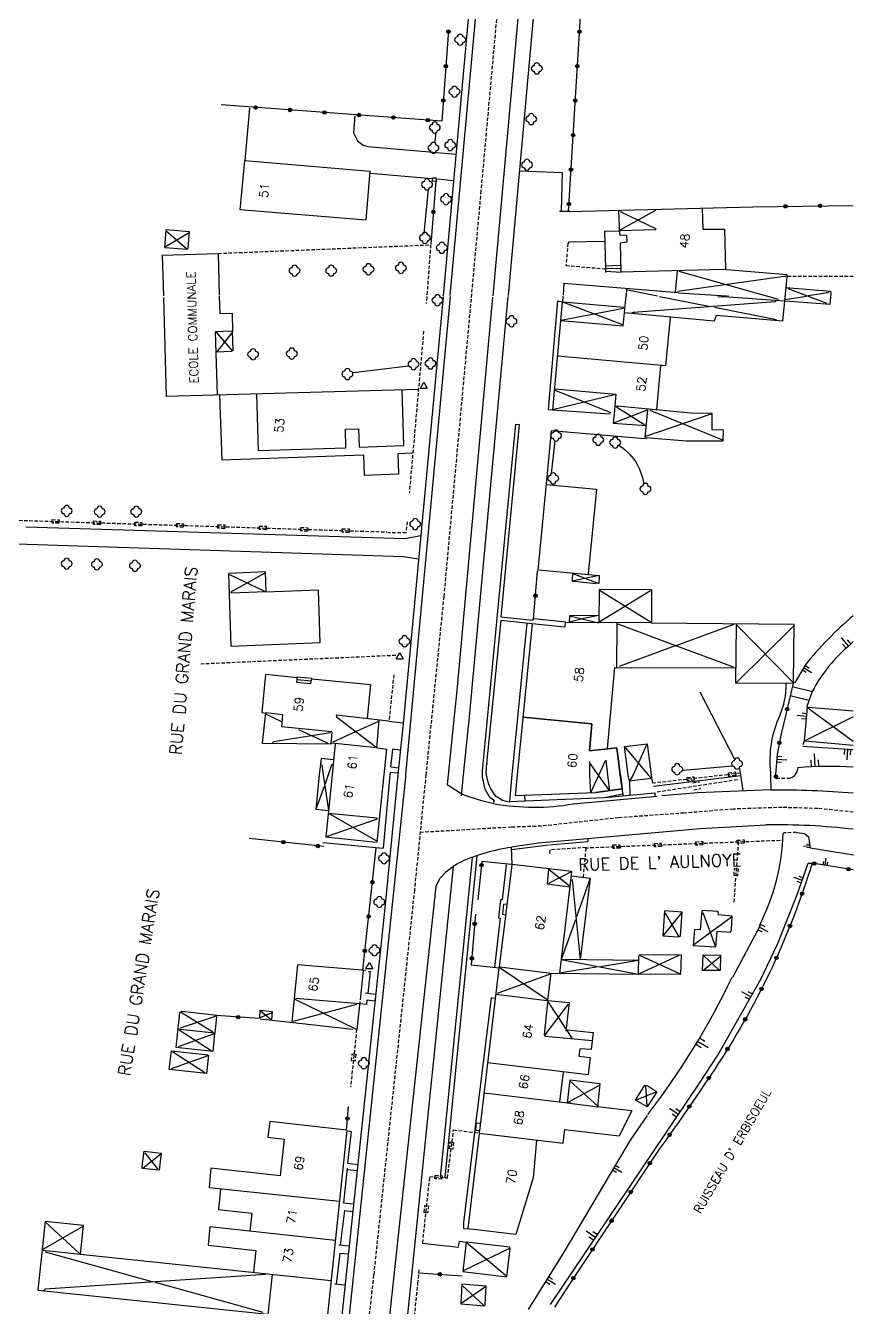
# Model space of a CAD drawing. Header units: millimetres. Extents: x 115017 to 116000, y 128154 to 129000.
# Drawn here: x 115880.2 to 116000, y 128672.9 to 128858.5 of the extents above; entities that cross this region are included whole.
import ezdxf
from ezdxf.enums import TextEntityAlignment as Align

# ---------------------------------------------------------------- set-up
doc = ezdxf.new("R2010")
doc.units = ezdxf.units.MM
doc.linetypes.add('DASHED', pattern=[0.75, 0.5, -0.25])
for name, color, linetype in [('W0001', 6, 'DASHED'), ('W0008', 7, 'CONTINUOUS'), ('W0100', 7, 'CONTINUOUS'), ('W0112', 1, 'DASHED'), ('W0211', 2, 'CONTINUOUS'), ('W0220', 5, 'DASHED'), ('W0300', 7, 'CONTINUOUS'), ('W0310', 3, 'CONTINUOUS'), ('W0322', 7, 'CONTINUOUS'), ('W0471', 7, 'CONTINUOUS'), ('W0984', 7, 'CONTINUOUS'), ('W0989', 7, 'CONTINUOUS'), ('W0991', 7, 'CONTINUOUS')]:
    doc.layers.add(name, color=color, linetype=linetype)
doc.styles.get("Standard").update_dxf_attribs({"font": 'romans.shx', "width": 0.85})

msp = doc.modelspace()

# ---------------------------------------------------------------- linework, layer by layer
at = {"layer": 'W0001'}
for points in [[(115961.2, 129000), (115957.55, 128959.91), (115951.59, 128895.23), (115946.11, 128834.57), (115940.73, 128775.83), (115938.14, 128750)], [(115938.14, 128750), (115936.48, 128733.28), (115930.58, 128677.53), (115924.97, 128626.89)], [(116000, 128744.6), (115994.87, 128745.11), (115989.7, 128745.26), (115982.64, 128745.03), (115975.51, 128744.45), (115966.04, 128743.77), (115954.83, 128742.55), (115950.53, 128742.41), (115937.31, 128741.64)]]:
    msp.add_lwpolyline(points, dxfattribs=at)
at = {"layer": 'W0008'}
for points in [[(115949.72, 128919.94), (115940.62, 128819.37)], [(115950.83, 128919.93), (115941.62, 128819.4)], [(115956.9, 128920.09), (115947.84, 128819.34)], [(115959.14, 128920.13), (115959.14, 128920.13), (115950.06, 128819.39)], [(115940.62, 128819.19), (115934.94, 128758.41), (115934.1, 128750)], [(115941.66, 128819.27), (115935.19, 128750)], [(115947.78, 128819.15), (115942.62, 128762.22), (115941.35, 128750)], [(115950.01, 128819.25), (115944.42, 128758.38), (115943.53, 128750)], [(115934.1, 128750), (115932.21, 128730.73), (115925.78, 128669.86)], [(115935.19, 128750), (115935.18, 128749.65), (115926.84, 128669.86)], [(115941.35, 128750), (115941.24, 128748.6), (115943.5, 128747.14), (115945.99, 128746.31), (115947.97, 128745.85)], [(115943.53, 128750), (115943.23, 128746.95)], [(115971.27, 128747.35), (115964, 128746.68)], [(115971.3, 128747.36), (115971.3, 128746.86)], [(115988.07, 128747.81), (115977.49, 128747.39), (115972.25, 128746.94)], [(115971.62, 128746.86), (115959.46, 128745.73)], [(115950.51, 128739.55), (115954.44, 128740.14), (115977.84, 128742.23), (115987.4, 128742.74)], [(115955.87, 128739.78), (115950.51, 128739.12)], [(115961.56, 128740.74), (115961.56, 128740.29), (115956.03, 128739.78)], [(115942.74, 128737.1), (115942.11, 128736.71), (115935.29, 128669.89)], [(115942.06, 128736.67), (115941.02, 128735.9)], [(115940.1, 128734.93), (115939.56, 128733.83)], [(115941.02, 128735.9), (115940.1, 128734.93)], [(115939.56, 128733.83), (115932.69, 128669.85)]]:
    msp.add_lwpolyline(points, dxfattribs=at)
for centre, radius, start, end in [((115989.49, 128628.29), 119.49, 84.9532, 90.6817), ((115953.82, 128778.63), 33.33, 259.8137, 279.7928), ((115988.99, 128649.66), 93.09, 83.2103, 91.0006), ((115954.47, 128711.98), 27.78, 98.1807, 115.036)]:
    msp.add_arc(centre, radius, start, end, dxfattribs=at)
at = {"layer": 'W0100'}
for points in [[(115930.04, 128837.39), (115929.47, 128830.32), (115911.25, 128831.79), (115911.92, 128838.97), (115930.06, 128837.4)], [(115985.46, 128832.18), (115958.92, 128831.53)], [(115966.04, 128831.66), (115966.17, 128828.19), (115967.16, 128828.13), (115967.23, 128827.11), (115966.27, 128826.96), (115966.34, 128822.85), (115981.12, 128823.2), (115990.36, 128822.42), (115990.41, 128822.04)], [(115971.37, 128831.69), (115966.19, 128828.88)], [(115966.25, 128831.57), (115971.49, 128829.07)], [(115978.12, 128831.98), (115978.21, 128829), (115981.37, 128829.03), (115981.51, 128823.21)], [(115900.5, 128828.8), (115903.52, 128826.17)], [(115971.43, 128828.93), (115966.19, 128828.77)], [(115903.87, 128828.49), (115900.44, 128826.45)], [(115900.2, 128819.37), (115900.04, 128825.22), (115908.08, 128825.5), (115908.22, 128819.44)], [(115966.32, 128823.33), (115964.06, 128823.26)], [(115966.29, 128823.75), (115964.1, 128823.64)], [(115964.13, 128823.25), (115964.13, 128822.74)], [(115964.16, 128822.95), (115966.41, 128822.79)], [(115990.36, 128822.07), (115989.75, 128815.68), (115980.14, 128816.52), (115979.88, 128815.71), (115966.86, 128816.88)], [(115974.5, 128822.99), (115974.22, 128819.88)], [(115990.35, 128822.22), (115974.54, 128820)], [(115974.76, 128822.92), (115989.11, 128818.89)], [(115958.08, 128821.13), (115958.13, 128821.18), (115974.67, 128819.82)], [(115967.19, 128820.36), (115967.15, 128819.31)], [(115967.37, 128820.21), (115971.68, 128819.34)], [(115974.64, 128819.79), (115981.65, 128819.36)], [(115990.26, 128820.56), (115996.72, 128820.02), (115996.75, 128819.71), (115996.62, 128818.08), (115990.16, 128818.59)], [(115990.51, 128820.42), (115996.16, 128818.27)], [(115996.44, 128820), (115996.3, 128819.81), (115993.46, 128819.36)], [(115937.01, 128805.8), (115900.6, 128804.76), (115900.21, 128819.1)], [(115908.23, 128819.32), (115908.3, 128816.79), (115910.09, 128816.84), (115910.14, 128814.19)], [(115957.86, 128818.45), (115956.47, 128802.83)], [(115957.65, 128815.79), (115966.68, 128815.03), (115967.11, 128819.37)], [(115957.9, 128818.48), (115966.6, 128815.2)], [(115957.97, 128818.48), (115966.79, 128817.72)], [(115988.85, 128818.63), (115988.71, 128818.49), (115968.21, 128816.95)], [(115971.97, 128819.27), (115979.11, 128817.86)], [(115979.91, 128817.69), (115988.89, 128815.93)], [(115980.42, 128819.26), (115982, 128819.19)], [(115981.78, 128819.34), (115981.94, 128819.34)], [(115981.97, 128819.22), (115990.07, 128818.61)], [(115993.21, 128819.26), (115990.13, 128818.77)], [(115973.48, 128816.23), (115972.81, 128809.24), (115957.17, 128810.64)], [(115966.76, 128817.54), (115957.65, 128815.79)], [(115968.25, 128817), (115967.97, 128816.85)], [(115968.25, 128816.96), (115968.3, 128816.74)], [(115910.06, 128814.23), (115907.65, 128814.15), (115907.91, 128804.99)], [(115907.77, 128814.1), (115910.1, 128811.37)], [(115910.08, 128814.01), (115907.86, 128811.21)], [(115910.12, 128814.23), (115910.2, 128811.37)], [(115910.12, 128811.28), (115907.83, 128811.18)], [(115972.1, 128809.28), (115971.51, 128802.89)], [(115913.62, 128805.12), (115913.87, 128796.96), (115926.55, 128797.34), (115926.5, 128800.04), (115928.38, 128800.08), (115928.48, 128797.45), (115934.94, 128797.66), (115934.72, 128805.72)], [(115965.64, 128805.05), (115956.47, 128802.86), (115956.47, 128802.86)], [(115956.79, 128805.87), (115965.63, 128805.12), (115965.41, 128802.21)], [(115956.79, 128805.69), (115964.89, 128802.45)], [(115956.48, 128802.83), (115964.83, 128802.29)], [(115970.16, 128802.81), (115965.4, 128800.96)], [(115965.52, 128803.4), (115965.87, 128803.4)], [(115965.75, 128803.3), (115969.84, 128800.65)], [(115965.84, 128803.42), (115976.48, 128802.42), (115979.52, 128802.35), (115979.55, 128799.98), (115981.18, 128799.96), (115981.13, 128798.32)], [(115970.23, 128802.86), (115969.85, 128798.83)], [(115970.57, 128802.8), (115981.08, 128798.51)], [(115965.38, 128802.27), (115965.23, 128800.9), (115970.04, 128800.56)], [(115979.4, 128802.2), (115969.94, 128798.97)], [(115969.97, 128798.82), (115975.81, 128798.37), (115981.05, 128798.38)], [(115955.61, 128792.64), (115954.35, 128779.62)], [(115955.59, 128792.02), (115962.84, 128791.35), (115961.65, 128779.08)], [(115915.02, 128776.51), (115914.91, 128779.37), (115909.56, 128779.15), (115909.9, 128768.64), (115922.85, 128769.17), (115922.61, 128776.72), (115914.97, 128776.45)], [(115909.71, 128779.02), (115914.79, 128776.58)], [(115914.82, 128779.19), (115909.83, 128776.39)], [(115954.44, 128779.68), (115961.71, 128778.99)], [(115959.38, 128779.21), (115959.32, 128778.03)], [(115963.24, 128778.84), (115959.32, 128778.03)], [(115959.39, 128779.14), (115963.18, 128777.68)], [(115961.68, 128779.02), (115963.24, 128778.84)], [(115963.24, 128778.67), (115963.18, 128777.68)], [(115963.24, 128778.84), (115963.24, 128778.67)], [(115970.64, 128776.79), (115963.21, 128776.85), (115963.17, 128772.02), (115958.27, 128772.07)], [(115959.32, 128778.03), (115959.65, 128778.02)], [(115959.65, 128778.02), (115962.67, 128777.72)], [(115963.14, 128777.71), (115962.6, 128777.74)], [(115970.79, 128776.88), (115970.79, 128771.98), (115962.87, 128772.04)], [(115914.98, 128776.48), (115909.96, 128776.3)], [(115970.67, 128776.65), (115963.24, 128772.1)], [(115963.27, 128776.72), (115970.73, 128772.09)], [(115963.14, 128773.04), (115958.93, 128773.02)], [(115963.14, 128773.04), (115960.98, 128772.64)], [(115958.3, 128772.03), (115958.26, 128771.37), (115953.52, 128771.84), (115951.35, 128750)], [(115958.93, 128773.02), (115958.93, 128772.92), (115958.9, 128772.1)], [(115960.98, 128772.64), (115958.9, 128772.1)], [(115958.93, 128773.02), (115963.17, 128772.02)], [(115965.8, 128771.97), (115965.74, 128765.56)], [(115965.91, 128771.87), (115974.26, 128768.72)], [(115970.73, 128771.98), (115991.46, 128771.82)], [(115982.73, 128771.74), (115974.19, 128768.64)], [(115982.36, 128771.87), (115982.53, 128771.65)], [(115983.03, 128771.72), (115982.96, 128763.31), (115991.34, 128763.24), (115991.43, 128771.84)], [(115983.06, 128771.78), (115991.28, 128763.34)], [(115991.37, 128771.54), (115983.08, 128763.36)], [(115974.22, 128768.66), (115966.13, 128765.68)], [(115974.41, 128768.66), (115982.61, 128765.61)], [(115914.95, 128764.54), (115914.38, 128759.01), (115914.99, 128758.93)], [(115914.98, 128764.56), (115919.49, 128764.08)], [(115919.46, 128763.81), (115919.4, 128763.43), (115921.51, 128763.22), (115921.62, 128763.87)], [(115919.46, 128764.16), (115921.68, 128763.97)], [(115919.46, 128764.06), (115919.46, 128763.78)], [(115919.49, 128763.8), (115921.58, 128763.6)], [(115921.64, 128763.89), (115930.13, 128763.06), (115929.65, 128758.16)], [(115964.45, 128753.81), (115965.5, 128765.53), (115982.99, 128765.46)], [(115994.07, 128762.06), (115993.28, 128759.89)], [(115924.52, 128756.2), (115917.28, 128756.95), (115917.44, 128758.66), (115914.93, 128758.96), (115914.44, 128754.59), (115924.47, 128754.49)], [(115914.95, 128758.8), (115917.36, 128757.64)], [(115932.8, 128757.78), (115925.17, 128758.62)], [(115925.17, 128758.62), (115925.19, 128758.38)], [(115925.2, 128758.39), (115930.89, 128754.03)], [(115966.28, 128750), (115965.8, 128753.9), (115961.8, 128753.46), (115962.15, 128757.35), (115952.18, 128758.35)], [(115952.22, 128758.35), (115962.15, 128757.35), (115961.8, 128753.46), (115965.8, 128753.9), (115966.28, 128750)], [(116000, 128758.39), (115992.87, 128754.87)], [(115993.35, 128759.75), (115992.91, 128754.89)], [(115993.28, 128759.89), (115993.62, 128759.57)], [(115993.53, 128759.78), (116000, 128759.26)], [(115993.62, 128759.57), (116000, 128754.88)], [(115919.71, 128756.56), (115923.93, 128754.59)], [(115931.35, 128757.87), (115930.98, 128753.92), (115924.53, 128754.58)], [(115931.3, 128757.7), (115928.03, 128756.24)], [(115924.34, 128756.05), (115916.1, 128754.79), (115915.96, 128754.61)], [(115924.52, 128756.16), (115924.37, 128754.57)], [(115924.41, 128754.6), (115924.6, 128754.6)], [(115927.96, 128756.23), (115924.66, 128754.74)], [(116000, 128754.26), (115993.02, 128754.85)], [(115925.03, 128754.48), (115924.57, 128750)], [(115930.91, 128753.95), (115932.44, 128753.71), (115932.05, 128750)], [(115967.42, 128750), (115966.89, 128754.09), (115970.18, 128754.48), (115970.73, 128750)], [(115966.99, 128753.94), (115970.29, 128750)], [(115970.06, 128754.35), (115968.13, 128750)], [(115924.73, 128752.15), (115922.97, 128752.34), (115922.72, 128750)], [(115923.07, 128751.46), (115923.26, 128750)], [(115924.54, 128751.52), (115924, 128750)], [(115961.8, 128751.9), (115961.83, 128750)], [(115961.92, 128751.59), (115963.04, 128750)], [(115964.08, 128752), (115963.18, 128750)], [(115964.19, 128752.13), (115964.44, 128750)], [(115922.72, 128750), (115922.22, 128745.04), (115924.06, 128744.84)], [(115923.26, 128750), (115924.05, 128744.84)], [(115924, 128750), (115923.56, 128748.7)], [(115924.57, 128750), (115923.65, 128741), (115930.95, 128740.26)], [(115932.05, 128750), (115931.05, 128740.25)], [(115951.35, 128750), (115951.08, 128746.98), (115962.74, 128747.43), (115966.57, 128747.96), (115966.28, 128750)], [(115961.83, 128750), (115961.98, 128747.4)], [(115963.18, 128750), (115961.98, 128747.4)], [(115966.32, 128750), (115966.57, 128747.95), (115962.74, 128747.43)], [(115963.04, 128750), (115964.67, 128747.71)], [(115964.44, 128750), (115964.67, 128748.03)], [(115967.6, 128749.09), (115967.42, 128750)], [(115968.13, 128750), (115967.6, 128749.09)], [(115970.76, 128749.47), (115967.6, 128749.09)], [(115970.29, 128750), (115970.86, 128749.39), (115970.95, 128748.79)], [(115970.73, 128750), (115970.82, 128749.55)], [(115923.43, 128748.28), (115922.22, 128745.04)], [(115964.67, 128748.03), (115964.67, 128747.71)], [(115931.1, 128743.72), (115930.97, 128743.54), (115923.85, 128741.08)], [(115924.06, 128744.46), (115930.98, 128740.41)], [(115924.06, 128744.46), (115931.11, 128743.76)], [(115950.59, 128736.96), (115948.77, 128722.18), (115949.08, 128721.87)], [(115950.63, 128737.06), (115959.21, 128736.02)], [(115955.89, 128736.32), (115955.7, 128734.18), (115958.99, 128733.79)], [(115959.26, 128735.99), (115955.87, 128734.24)], [(115955.97, 128736.3), (115958.92, 128733.93)], [(115959.23, 128735.93), (115958.99, 128733.84)], [(115959.17, 128735.38), (115961.91, 128735.04)], [(115959.31, 128734.85), (115960.47, 128723.23)], [(115961.91, 128735.04), (115959.94, 128729.43)], [(115961.91, 128735.04), (115960.47, 128723.25)], [(115958.99, 128733.84), (115957.48, 128721.27)], [(115949.84, 128731.2), (115949.36, 128731.28), (115949.21, 128729.81), (115949.68, 128729.73)], [(115959.79, 128728.98), (115957.72, 128723.27)], [(115975.13, 128730), (115972.54, 128726.76)], [(115972.77, 128729.97), (115974.74, 128726.54)], [(115982.38, 128729.4), (115976.92, 128725.36)], [(115978.23, 128730.03), (115980.02, 128725.23)], [(115957.72, 128723.27), (115968.91, 128721.12)], [(115968.92, 128723.1), (115957.72, 128723.27)], [(115968.92, 128723.1), (115963.43, 128722.2)], [(115974.76, 128723.81), (115968.91, 128721.12)], [(115969.18, 128723.84), (115974.83, 128721.2)], [(115978.35, 128723.8), (115980.57, 128721.69)], [(115980.76, 128723.67), (115978.42, 128721.73)], [(115929.43, 128721.64), (115919.56, 128722.48), (115918.75, 128714.18)], [(115929.06, 128721.65), (115928.61, 128717.42)], [(115948.71, 128722.06), (115945.88, 128698.44)], [(115956.13, 128721.13), (115948.47, 128718.31)], [(115948.86, 128722.17), (115956.22, 128721.29), (115955.76, 128717.33)], [(115949.05, 128721.93), (115955.68, 128717.47)], [(115956.16, 128721.27), (115968.91, 128721.12)], [(115962.83, 128722.12), (115958.59, 128721.47), (115957.48, 128721.27)], [(115919.17, 128717.51), (115928.15, 128713.1), (115928.15, 128713.1)], [(115919.3, 128717.64), (115928.47, 128716.86)], [(115948.32, 128718.21), (115955.65, 128717.33)], [(115907.57, 128712.59), (115907.33, 128709.94), (115901.99, 128710.51), (115902.52, 128715.55), (115902.81, 128715.74), (115907.87, 128715.2)], [(115902.72, 128715.64), (115907.33, 128712.79)], [(115914.1, 128714.76), (115914.17, 128715.93), (115915.88, 128715.73), (115915.78, 128714.53)], [(115915.84, 128715.54), (115914.12, 128714.78)], [(115914.22, 128715.81), (115915.71, 128714.61)], [(115928.09, 128716.74), (115918.95, 128714.27)], [(115928.58, 128717.14), (115928.17, 128713.07)], [(115955.75, 128717.01), (115955.24, 128712.35), (115955.39, 128712.14), (115962.22, 128711.5)], [(115958.73, 128716.79), (115955.34, 128712.34)], [(115955.78, 128717.3), (115955.78, 128716.98)], [(115955.81, 128717.33), (115958.88, 128717.02), (115958.4, 128712.89)], [(115955.85, 128717.07), (115958.37, 128713.23)], [(115907.8, 128715.03), (115902.6, 128713.3)], [(115907.84, 128715.01), (115907.58, 128712.6)], [(115914.15, 128714.67), (115927.58, 128713.18)], [(115907.49, 128712.47), (115902.28, 128710.59)], [(115902.31, 128713.17), (115902.6, 128713.17)], [(115902.44, 128713.08), (115907.07, 128710.08)], [(115902.63, 128713.16), (115907.55, 128712.65)], [(115958.6, 128713.08), (115962.35, 128712.68), (115962.06, 128710.23), (115960.42, 128710.33), (115960.28, 128709.25), (115961.91, 128709.06), (115961.62, 128706.55), (115947.05, 128708.26)], [(115958.47, 128713.07), (115959.3, 128711.77)], [(115906.68, 128709.39), (115906.41, 128706.74), (115900.98, 128707.3), (115901.3, 128710.04), (115906.64, 128709.45)], [(115906.56, 128709.28), (115901.26, 128707.4)], [(115901.45, 128709.91), (115906.15, 128706.88)], [(115957.99, 128706.95), (115957.48, 128702.63)], [(115963.33, 128705.06), (115958.67, 128702.55)], [(115959.02, 128705.63), (115963.05, 128702.03)], [(115969.92, 128704.95), (115970.1, 128702.03)], [(115946.57, 128703.96), (115958.63, 128702.47)], [(115958.91, 128702.66), (115958.97, 128702.44)], [(115971.4, 128704.01), (115968.6, 128702.89)], [(115963, 128701.94), (115967.94, 128701.36), (115966.14, 128697.64)], [(115926.63, 128698.55), (115915.54, 128699.79), (115915.28, 128697.5), (115917.62, 128697.22), (115917.07, 128691.92), (115907.03, 128693.01), (115906.77, 128690.24), (115925.62, 128688.26)], [(115945.35, 128699.04), (115945.3, 128698.56)], [(115945.42, 128699.59), (115945.35, 128699.04)], [(115945.42, 128699.59), (115946.01, 128699.54)], [(115926.69, 128698.5), (115923.7, 128669.94)], [(115945.83, 128698.06), (115944.19, 128684.28)], [(115954.17, 128697.07), (115953.68, 128691.62), (115951.14, 128683.43), (115944.19, 128684.24)], [(115945.3, 128698.56), (115945.87, 128698.47)], [(115945.87, 128698.47), (115945.83, 128698.06)], [(115945.84, 128698.08), (115958, 128696.65), (115958.26, 128698.62), (115966.13, 128697.7)], [(115897.45, 128695.26), (115899.41, 128692.79)], [(115899.77, 128695.06), (115897.23, 128693.02)], [(115908.4, 128690.02), (115908.13, 128687.06), (115912.95, 128686.51), (115912.68, 128683.89)], [(115882.72, 128681.13), (115888.13, 128680.57), (115888.57, 128684.71), (115883.05, 128685.31), (115881.99, 128675.38), (115915.27, 128671.9), (115914.91, 128669.89)], [(115888.47, 128684.59), (115882.69, 128681.24)], [(115883.07, 128685.21), (115888.02, 128680.66)], [(115925.01, 128682.53), (115906.88, 128684.51), (115906.61, 128681.89), (115913.51, 128681.1), (115913.18, 128677.96)], [(115937.62, 128682.15), (115942.88, 128681.59)], [(115942.88, 128681.59), (115943, 128682.45)], [(115943, 128682.45), (115943.96, 128682.33)], [(115943.96, 128682.33), (115949.86, 128677.37)], [(115883.04, 128680.91), (115898.5, 128676.6)], [(115888.12, 128680.58), (115924.41, 128676.78)], [(115950.32, 128681.45), (115943.55, 128678.15)], [(115914.99, 128677.61), (115883.03, 128675.51), (115882.83, 128675.31)], [(115915.9, 128677.64), (115915.27, 128671.86)], [(115898.98, 128676.5), (115914.53, 128672.16)], [(115946.79, 128675.83), (115943.24, 128673.44)], [(115943.36, 128676.1), (115946.51, 128673.15)]]:
    msp.add_lwpolyline(points, dxfattribs=at)
for points in [[(115903.73, 128826.31), (115903.93, 128828.63), (115900.49, 128828.92), (115900.3, 128826.36), (115903.63, 128826.1), (115903.73, 128826.31)], [(115974.7, 128726.52), (115974.99, 128726.61), (115975.24, 128730.1), (115972.67, 128730.27), (115972.43, 128726.69), (115974.7, 128726.52)], [(115980.13, 128725.06), (115980.3, 128727.34), (115982.22, 128727.2), (115982.36, 128727.56), (115982.47, 128729.54), (115980.5, 128729.71), (115980.46, 128730.19), (115978.09, 128730.35), (115977.86, 128727.54), (115977.01, 128727.59), (115976.81, 128725.27), (115980.13, 128725.06)], [(115968.91, 128721.12), (115968.98, 128723.79), (115969.14, 128723.99), (115975.09, 128723.93), (115975.01, 128721.05), (115968.91, 128721.12)], [(115978.27, 128723.91), (115980.8, 128723.88), (115980.72, 128721.64), (115978.2, 128721.65), (115978.27, 128723.91)], [(115963.04, 128701.93), (115963.39, 128705.22), (115958.98, 128705.75), (115958.57, 128702.48), (115963.04, 128701.93)], [(115969.84, 128705.04), (115970.26, 128704.94), (115971.57, 128704.08), (115970.17, 128701.9), (115968.48, 128702.89), (115969.84, 128705.04)], [(115897.1, 128693.33), (115897.35, 128695.51), (115899.81, 128695.2), (115899.55, 128692.74), (115897.1, 128692.99), (115897.1, 128693.33)], [(115950.36, 128681.39), (115950.31, 128681.59), (115943.97, 128682.33), (115943.47, 128678.05), (115949.88, 128677.28), (115950.36, 128681.39)], [(115946.72, 128673.34), (115946.88, 128675.93), (115943.36, 128676.21), (115943.19, 128673.37), (115946.66, 128673.11), (115946.72, 128673.34)]]:
    msp.add_lwpolyline(points, close=True, dxfattribs=at)
at = {"layer": 'W0112'}
for p, q in [((115939.11, 128835.95), (115939.13, 128836.45)), ((115939.13, 128836.45), (115939.63, 128836.43)), ((115939.63, 128836.43), (115939.61, 128835.93)), ((115939.61, 128835.93), (115939.11, 128835.95)), ((115884.04, 128786.45), (115884.05, 128786.95)), ((115885.04, 128786.42), (115884.04, 128786.45)), ((115884.05, 128786.95), (115885.05, 128786.92)), ((115885.05, 128786.92), (115885.04, 128786.42)), ((115890.03, 128786.26), (115890.05, 128786.76)), ((115891.03, 128786.23), (115890.03, 128786.26)), ((115890.05, 128786.76), (115891.05, 128786.73)), ((115891.05, 128786.73), (115891.03, 128786.23)), ((115896.03, 128786.07), (115896.05, 128786.57)), ((115897.03, 128786.04), (115896.03, 128786.07)), ((115896.05, 128786.57), (115897.05, 128786.54)), ((115897.05, 128786.54), (115897.03, 128786.04)), ((115902.03, 128785.89), (115902.04, 128786.39)), ((115902.04, 128786.39), (115903.04, 128786.35)), ((115903.04, 128786.35), (115903.03, 128785.86)), ((115908.03, 128785.7), (115908.04, 128786.2)), ((115908.04, 128786.2), (115909.04, 128786.17)), ((115909.04, 128786.17), (115909.03, 128785.67)), ((115903.03, 128785.86), (115902.03, 128785.89)), ((115909.03, 128785.67), (115908.03, 128785.7)), ((115914.02, 128785.51), (115914.04, 128786.01)), ((115915.02, 128785.48), (115914.02, 128785.51)), ((115914.04, 128786.01), (115915.04, 128785.98)), ((115915.04, 128785.98), (115915.02, 128785.48)), ((115920.02, 128785.31), (115920.04, 128785.81)), ((115921.02, 128785.28), (115920.02, 128785.31)), ((115920.04, 128785.81), (115921.04, 128785.78)), ((115921.04, 128785.78), (115921.02, 128785.28)), ((115926.02, 128785.12), (115926.03, 128785.62)), ((115927.02, 128785.09), (115926.02, 128785.12)), ((115926.03, 128785.62), (115927.03, 128785.59)), ((115927.03, 128785.59), (115927.02, 128785.09)), ((115975.94, 128749.6), (115976.93, 128749.71)), ((115975.99, 128749.1), (115975.94, 128749.6)), ((115976.99, 128749.21), (115975.99, 128749.1)), ((115976.93, 128749.71), (115976.99, 128749.21)), ((115981.92, 128750.26), (115982.91, 128750.4)), ((115981.99, 128749.77), (115981.92, 128750.26)), ((115982.98, 128749.9), (115981.99, 128749.77)), ((115982.91, 128750.4), (115982.98, 128749.9)), ((115965.22, 128739.83), (115966.22, 128739.87)), ((115965.24, 128739.33), (115965.22, 128739.83)), ((115966.22, 128739.87), (115966.24, 128739.37)), ((115971.21, 128740.06), (115972.21, 128740.1)), ((115971.23, 128739.56), (115971.21, 128740.06)), ((115972.21, 128740.1), (115972.23, 128739.6)), ((115977.21, 128740.3), (115978.21, 128740.34)), ((115977.23, 128739.8), (115977.21, 128740.3)), ((115978.23, 128739.84), (115977.23, 128739.8)), ((115978.21, 128740.34), (115978.23, 128739.84)), ((115983.2, 128740.53), (115984.2, 128740.57)), ((115983.22, 128740.03), (115983.2, 128740.53)), ((115984.22, 128740.07), (115983.22, 128740.03)), ((115984.2, 128740.57), (115984.22, 128740.07)), ((115966.24, 128739.37), (115965.24, 128739.33)), ((115972.23, 128739.6), (115971.23, 128739.56)), ((115982.75, 128735.42), (115982.82, 128736.42)), ((115982.82, 128736.42), (115983.32, 128736.38)), ((115983.32, 128736.38), (115983.25, 128735.38)), ((115983.25, 128735.38), (115982.75, 128735.42)), ((115927.39, 128708.58), (115927.49, 128709.57)), ((115927.89, 128708.53), (115927.39, 128708.58)), ((115927.49, 128709.57), (115927.99, 128709.52)), ((115927.99, 128709.52), (115927.89, 128708.53)), ((115941.55, 128695.82), (115941.67, 128696.82)), ((115942.04, 128695.76), (115941.55, 128695.82)), ((115941.67, 128696.82), (115942.16, 128696.76)), ((115942.16, 128696.76), (115942.04, 128695.76)), ((115939.46, 128691.5), (115939.49, 128692)), ((115940.46, 128691.44), (115939.46, 128691.5)), ((115939.49, 128692), (115940.49, 128691.94)), ((115940.49, 128691.94), (115940.46, 128691.44)), ((115937.9, 128686.63), (115938.01, 128687.62)), ((115938.4, 128686.58), (115937.9, 128686.63)), ((115938.01, 128687.62), (115938.51, 128687.57)), ((115938.51, 128687.57), (115938.4, 128686.58))]:
    msp.add_line(p, q, dxfattribs=at)
for points in [[(115958.85, 128827.14), (115958.7, 128826.95), (115958.41, 128823.76), (115964.1, 128823.26)], [(115908.08, 128825.5), (115938.83, 128826.74), (115938.27, 128819.13), (115938.19, 128818.23)], [(116000, 128822.15), (115990, 128822.17)], [(115937.81, 128814.23), (115935.74, 128790.8)], [(115835.01, 128788.24), (115913.66, 128785.77), (115932.52, 128785.16)], [(115935.43, 128786.64), (115935.26, 128785.01), (115932.69, 128785.04)], [(115933.77, 128767.27), (115905.36, 128766.02)], [(115933.5, 128764.48), (115932.8, 128757.78)], [(115981.84, 128750), (115970.95, 128748.78)], [(115983.63, 128750.24), (115981.84, 128750)], [(115988.86, 128749.5), (115990.82, 128749.52)], [(115991.78, 128741.66), (115989.88, 128741.57)], [(115961.18, 128739.42), (115989.71, 128740.53)], [(115983.37, 128740.28), (115982.68, 128731.29)], [(115961.32, 128739.47), (115956.08, 128739.11), (115956.04, 128738.6)], [(115961.28, 128739.36), (115960.92, 128735.2)], [(115928.12, 128713.12), (115927.24, 128704.77)], [(115937.68, 128682.22), (115938.71, 128691.8), (115941.28, 128691.63), (115942.14, 128698.56), (115945.82, 128698.14)], [(115934.16, 128649.19), (115936.99, 128676.32), (115937.16, 128678.29)]]:
    msp.add_lwpolyline(points, dxfattribs=at)
at = {"layer": 'W0211'}
for p, q in [((115998.25, 128769.85), (115999.31, 128768.62)), ((115999.14, 128769.54), (115999.66, 128768.92)), ((115998.43, 128768.93), (115998.95, 128768.32)), ((115993.61, 128765.44), (115993.04, 128765.79)), ((115993.2, 128764.79), (115992.63, 128765.14)), ((115993.97, 128764.76), (115992.84, 128765.47)), ((115991.88, 128758.62), (115993.24, 128758.5)), ((115992.59, 128758.95), (115993.27, 128758.89)), ((115992.52, 128758.17), (115993.2, 128758.1)), ((115989.68, 128752.6), (115988.95, 128752.65)), ((115994.35, 128753.05), (115994.42, 128751.19)), ((115998.73, 128752.93), (115998.79, 128753.7)), ((115999.11, 128752.14), (115999.23, 128753.66)), ((115999.61, 128752.87), (115999.67, 128753.63)), ((115989.62, 128751.76), (115988.89, 128751.81)), ((115990.38, 128752.13), (115988.92, 128752.23)), ((115993.85, 128752.1), (115993.89, 128751.17)), ((115994.92, 128752.14), (115994.96, 128751.21)), ((115992.82, 128739.64), (115993.69, 128739.77)), ((115993.22, 128739.96), (115993.65, 128740.02)), ((115993.29, 128739.45), (115993.73, 128739.52)), ((115996.04, 128737.9), (115995.88, 128736.9)), ((115995.67, 128737.45), (115995.59, 128736.95)), ((115996.25, 128737.35), (115996.17, 128736.85)), ((115991.34, 128735.17), (115992.61, 128734.73)), ((115991.85, 128734.58), (115992.49, 128734.36)), ((115992.1, 128735.31), (115992.74, 128735.09)), ((115986.84, 128727.21), (115986.19, 128727.56)), ((115987.69, 128727.24), (115986.39, 128727.93)), ((115987.24, 128727.96), (115986.59, 128728.31)), ((115983.84, 128718.62), (115985.18, 128717.86)), ((115984.29, 128717.85), (115984.96, 128717.48)), ((115984.73, 128718.63), (115985.4, 128718.25)), ((115978.51, 128711.36), (115977.73, 128711.83)), ((115977.97, 128710.46), (115977.19, 128710.93)), ((115979.02, 128710.44), (115977.46, 128711.38)), ((115973.4, 128701.71), (115974.73, 128700.82)), ((115973.81, 128700.89), (115974.47, 128700.44)), ((115974.32, 128701.65), (115974.98, 128701.2)), ((115966.13, 128693.07), (115965.56, 128693.4)), ((115965.74, 128692.41), (115965.17, 128692.74)), ((115966.51, 128692.4), (115965.36, 128693.07)), ((115961.33, 128683.95), (115962.74, 128683)), ((115961.76, 128683.07), (115962.46, 128682.6)), ((115962.31, 128683.88), (115963.01, 128683.41)), ((115956.06, 128676.2), (115955.46, 128676.58)), ((115956.88, 128676.17), (115955.67, 128676.93)), ((115956.49, 128676.9), (115955.89, 128677.27))]:
    msp.add_line(p, q, dxfattribs=at)
for points in [[(116000, 128769.32), (115999.59, 128768.86)], [(115993.01, 128765.75), (115991.47, 128763.27)], [(115992.87, 128754.87), (115992.69, 128754.32)], [(115992.7, 128754.16), (116000, 128753.65)], [(115991.97, 128751.02), (115991.83, 128750.43), (115991.56, 128750)], [(115991.77, 128741.66), (115992.92, 128741.5), (115993.5, 128741.03), (115993.75, 128739.42), (116000.01, 128738.42)], [(115956.19, 128673.27), (115977.76, 128705.33), (115980.38, 128709.39), (115986.61, 128720.38), (115989.01, 128725.49), (115991.85, 128732.51), (115993.47, 128737.21), (115994.06, 128737.2), (115994.06, 128737.2)], [(115986.51, 128728.16), (115982.5, 128720.63)], [(115970.18, 128700.67), (115967.73, 128697.07), (115958.12, 128680.85), (115952.94, 128672.54)]]:
    msp.add_lwpolyline(points, dxfattribs=at)
msp.add_lwpolyline([(115990.82, 128749.52, 0.202333), (115991.58, 128750, -2.773423)], format="xyb", dxfattribs=at)
for centre, radius, start, end in [((116034.99, 128732), 53.93, 130.4555, 141.1796), ((116013.88, 128751.57), 22.43, 129.5923, 152.1025), ((115996.33, 128701.97), 49.25, 85.7286, 95.1174), ((115957.9, 128742.65), 31.98, 333.1004, 357.9759), ((115880.17, 128769.62), 113.39, 322.6252, 334.4265)]:
    msp.add_arc(centre, radius, start, end, dxfattribs=at)
at = {"layer": 'W0220'}
for p, q in [((115976.78, 128748.83), (115977.76, 128748.98)), ((115976.93, 128747.84), (115977.92, 128748))]:
    msp.add_line(p, q, dxfattribs=at)
msp.add_lwpolyline([(115971.62, 128747.53), (115983.38, 128749.34)], dxfattribs=at)
at = {"layer": 'W0300'}
for centre, start, end in [((115942.7, 128856.45), 90, 270), ((115943.1, 128856.85), 0, 180), ((115943.5, 128856.45), 270, 90), ((115943.1, 128856.05), 180, 0), ((115954.2, 128852.68), 0, 180), ((115953.8, 128852.28), 90, 270), ((115954.2, 128851.88), 180, 0), ((115954.6, 128852.28), 270, 90), ((115941.88, 128848.92), 90, 270), ((115942.28, 128849.32), 0, 180), ((115942.68, 128848.92), 270, 90), ((115942.28, 128848.52), 180, 0), ((115953.39, 128845.35), 0, 180), ((115939.03, 128843.73), 90, 270), ((115939.43, 128844.13), 0, 180), ((115939.83, 128843.73), 270, 90), ((115952.99, 128844.95), 90, 270), ((115953.39, 128844.55), 180, 0), ((115953.79, 128844.95), 270, 90), ((115939.43, 128843.33), 180, 0), ((115941.67, 128841.58), 0, 180), ((115938.83, 128840.78), 90, 270), ((115939.23, 128841.18), 0, 180), ((115939.23, 128840.38), 180, 0), ((115939.63, 128840.78), 270, 90), ((115941.27, 128841.18), 90, 270), ((115941.67, 128840.78), 180, 0), ((115942.07, 128841.18), 270, 90), ((115952.38, 128838.33), 90, 270), ((115952.78, 128838.73), 0, 180), ((115953.18, 128838.33), 270, 90), ((115938.31, 128835.88), 0, 180), ((115952.78, 128837.93), 180, 0), ((115937.91, 128835.48), 90, 270), ((115938.31, 128835.08), 180, 0), ((115938.71, 128835.48), 270, 90), ((115940.66, 128833.35), 90, 270), ((115941.06, 128833.75), 0, 180), ((115941.06, 128832.95), 180, 0), ((115941.46, 128833.35), 270, 90), ((115937.6, 128827.75), 90, 270), ((115938, 128828.15), 0, 180), ((115938, 128827.35), 180, 0), ((115938.4, 128827.75), 270, 90), ((115940.45, 128826.72), 0, 180), ((115940.05, 128826.32), 90, 270), ((115940.45, 128825.92), 180, 0), ((115940.85, 128826.32), 270, 90), ((115918.74, 128823), 90, 270), ((115919.14, 128823.4), 0, 180), ((115919.54, 128823), 270, 90), ((115924.04, 128823), 90, 270), ((115924.44, 128823.4), 0, 180), ((115924.84, 128823), 270, 90), ((115929.44, 128823.2), 90, 270), ((115929.84, 128823.6), 0, 180), ((115930.24, 128823.2), 270, 90), ((115934.13, 128823.4), 90, 270), ((115934.53, 128823.8), 0, 180), ((115934.93, 128823.4), 270, 90), ((115919.14, 128822.6), 180, 0), ((115924.44, 128822.6), 180, 0), ((115929.84, 128822.8), 180, 0), ((115934.53, 128823), 180, 0), ((115939.82, 128819.12), 0, 180), ((115939.42, 128818.72), 90, 270), ((115939.82, 128818.32), 180, 0), ((115940.22, 128818.72), 270, 90), ((115950.12, 128815.67), 90, 270), ((115950.52, 128816.07), 0, 180), ((115950.92, 128815.67), 270, 90), ((115950.52, 128815.27), 180, 0), ((115912.73, 128810.88), 90, 270), ((115913.13, 128811.28), 0, 180), ((115913.13, 128810.48), 180, 0), ((115913.53, 128810.88), 270, 90), ((115918.33, 128810.99), 90, 270), ((115918.73, 128811.39), 0, 180), ((115918.73, 128810.59), 180, 0), ((115919.13, 128810.99), 270, 90), ((115936.36, 128809.86), 0, 180), ((115938.8, 128809.96), 0, 180), ((115926.38, 128808.03), 90, 270), ((115926.78, 128808.43), 0, 180), ((115927.18, 128808.03), 270, 90), ((115935.96, 128809.46), 90, 270), ((115936.36, 128809.06), 180, 0), ((115936.76, 128809.46), 270, 90), ((115938.4, 128809.56), 90, 270), ((115938.8, 128809.16), 180, 0), ((115939.2, 128809.56), 270, 90), ((115926.78, 128807.63), 180, 0), ((115956.58, 128799.12), 90, 270), ((115956.98, 128799.52), 0, 180), ((115957.38, 128799.12), 270, 90), ((115963.09, 128798.91), 0, 180), ((115956.98, 128798.72), 180, 0), ((115962.69, 128798.51), 90, 270), ((115963.09, 128798.11), 180, 0), ((115963.49, 128798.51), 270, 90), ((115965.14, 128798.11), 90, 270), ((115965.54, 128798.51), 0, 180), ((115965.54, 128797.71), 180, 0), ((115965.94, 128798.11), 270, 90), ((115956.57, 128793.32), 0, 180), ((115956.17, 128792.92), 90, 270), ((115956.57, 128792.52), 180, 0), ((115956.97, 128792.92), 270, 90), ((115969.52, 128791.39), 90, 270), ((115969.92, 128791.79), 0, 180), ((115970.32, 128791.39), 270, 90), ((115969.92, 128790.99), 180, 0), ((115885.75, 128788.21), 90, 270), ((115886.15, 128788.61), 0, 180), ((115886.55, 128788.21), 270, 90), ((115890.53, 128788.1), 90, 270), ((115890.93, 128788.5), 0, 180), ((115891.33, 128788.1), 270, 90), ((115895.83, 128788.1), 90, 270), ((115896.23, 128788.5), 0, 180), ((115896.63, 128788.1), 270, 90), ((115886.15, 128787.81), 180, 0), ((115890.93, 128787.7), 180, 0), ((115896.23, 128787.7), 180, 0), ((115936.2, 128786.3), 90, 270), ((115936.6, 128786.7), 0, 180), ((115937, 128786.3), 270, 90), ((115936.6, 128785.9), 180, 0), ((115885.75, 128780.57), 90, 270), ((115886.15, 128780.97), 0, 180), ((115886.55, 128780.57), 270, 90), ((115890.13, 128780.47), 90, 270), ((115890.53, 128780.87), 0, 180), ((115890.93, 128780.47), 270, 90), ((115895.63, 128780.27), 90, 270), ((115896.03, 128780.67), 0, 180), ((115896.43, 128780.27), 270, 90), ((115886.15, 128780.17), 180, 0), ((115890.53, 128780.07), 180, 0), ((115896.03, 128779.87), 180, 0), ((115934.65, 128769.33), 90, 270), ((115935.05, 128769.73), 0, 180), ((115935.45, 128769.33), 270, 90), ((115935.05, 128768.93), 180, 0), ((115974.12, 128750.79), 90, 270), ((115974.52, 128751.19), 0, 180), ((115974.92, 128750.79), 270, 90), ((115982.78, 128751.61), 90, 270), ((115983.18, 128752.01), 0, 180), ((115983.18, 128751.21), 180, 0), ((115983.58, 128751.61), 270, 90), ((115974.52, 128750.39), 180, 0), ((115931.68, 128737.9), 90, 270), ((115932.08, 128738.3), 0, 180), ((115932.48, 128737.9), 270, 90), ((115932.08, 128737.5), 180, 0), ((115931.4, 128731.97), 0, 180), ((115931, 128731.57), 90, 270), ((115931.4, 128731.17), 180, 0), ((115931.8, 128731.57), 270, 90), ((115930.3, 128724.57), 90, 270), ((115930.7, 128724.97), 0, 180), ((115931.1, 128724.57), 270, 90), ((115930.7, 128724.17), 180, 0), ((115928.76, 128708.22), 90, 270), ((115929.16, 128708.62), 0, 180), ((115929.56, 128708.22), 270, 90), ((115929.16, 128707.82), 180, 0)]:
    msp.add_arc(centre, 0.4, start, end, dxfattribs=at)
at = {"layer": 'W0310'}
for points in [[(115939.57, 128843.06), (115939.45, 128841.7)], [(115938.46, 128834.81), (115937.85, 128828.4)], [(115927.62, 128808.25), (115935.63, 128809.24)], [(115956.32, 128793.62), (115956.84, 128798.35)], [(115982.92, 128752.1), (115977.82, 128761.97)], [(115975.38, 128750.68), (115982.51, 128751.29)], [(115971.08, 128748.34), (115983.72, 128749.88)]]:
    msp.add_lwpolyline(points, dxfattribs=at)
for points in [[(115966.03, 128797.72, -0.223863), (115969.65, 128792.2, 5.659563)], [(115987.99, 128751.05, -0.117326), (115989.35, 128758.54, 0.104865), (115990.3, 128763.15, 2.34372)]]:
    msp.add_lwpolyline(points, format="xyb", dxfattribs=at)
at = {"layer": 'W0322'}
for points in [[(115958.76, 128831.55), (115960.86, 128865.29), (115962.71, 128891.65), (115963.57, 128902.48)], [(115941.42, 128857.83), (115940.44, 128844.66), (115908.51, 128847)], [(115939.6, 128835.96), (115938.84, 128826.84)], [(115985.4, 128832.24), (116000, 128832.46)], [(115953.7, 128772.51), (115954.31, 128779.53)], [(115991.3, 128763.27), (115990.3, 128758.92), (115989.58, 128755.91), (115988.97, 128752.98), (115988.76, 128750)], [(115988.76, 128750), (115988.84, 128749.47)], [(115923.37, 128739.6), (115912.57, 128740.77)], [(115929.01, 128721.72), (115930.95, 128739.41)], [(115950.54, 128737), (115946.26, 128737.43), (115945.66, 128731.87)], [(115945.32, 128729.82), (115944.72, 128722.46), (115948.74, 128722.03)], [(115914.02, 128714.68), (115907.79, 128715.16)], [(115926.66, 128698.55), (115926.95, 128701.95)], [(115937.07, 128677.86), (115943.41, 128677.43)]]:
    msp.add_lwpolyline(points, dxfattribs=at)
msp.add_lwpolyline([(116000, 128736.22), (115994.04, 128737.21, -0.071323), (115980.46, 128708.17, -0.011627), (115971.9, 128695.76), (115965.58, 128686.26), (115959.83, 128677.64), (115956.77, 128672.9)], format="xyb", dxfattribs=at)
for centre, radius in [((115941.41, 128857.61), 0.25), ((115941.41, 128857.61), 0.15), ((115960.38, 128857.6), 0.25), ((115960.38, 128857.6), 0.15), ((115941.03, 128852.62), 0.25), ((115960.07, 128852.61), 0.25), ((115941.03, 128852.62), 0.15), ((115960.07, 128852.61), 0.15), ((115940.66, 128847.64), 0.25), ((115940.66, 128847.64), 0.15), ((115959.76, 128847.62), 0.25), ((115959.76, 128847.62), 0.15), ((115913.5, 128846.63), 0.25), ((115913.5, 128846.63), 0.15), ((115918.48, 128846.27), 0.25), ((115918.48, 128846.27), 0.15), ((115923.47, 128845.9), 0.25), ((115923.47, 128845.9), 0.15), ((115928.46, 128845.54), 0.25), ((115928.46, 128845.54), 0.15), ((115933.44, 128845.17), 0.25), ((115933.44, 128845.17), 0.15), ((115938.43, 128844.8), 0.25), ((115938.43, 128844.8), 0.15), ((115959.45, 128842.63), 0.25), ((115959.45, 128842.63), 0.15), ((115959.14, 128837.63), 0.25), ((115959.14, 128837.63), 0.15), ((115958.83, 128832.64), 0.25), ((115958.83, 128832.64), 0.15), ((115990.19, 128832.32), 0.25), ((115990.19, 128832.32), 0.15), ((115995.19, 128832.39), 0.25), ((115995.19, 128832.39), 0.15), ((115939.23, 128831.52), 0.25), ((115939.23, 128831.52), 0.15), ((115954, 128775.93), 0.25), ((115954, 128775.93), 0.15), ((115990.43, 128759.49), 0.25), ((115990.43, 128759.49), 0.15), ((115989.31, 128754.62), 0.25), ((115989.31, 128754.62), 0.15), ((115988.8, 128749.74), 0.25), ((115988.8, 128749.74), 0.15), ((115917.54, 128740.23), 0.25), ((115917.54, 128740.23), 0.15), ((115922.51, 128739.69), 0.25), ((115922.51, 128739.69), 0.15), ((115946.2, 128736.92), 0.25), ((115946.2, 128736.92), 0.15), ((115994.38, 128737.15), 0.25), ((115994.38, 128737.15), 0.15), ((115999.31, 128736.33), 0.25), ((115999.31, 128736.33), 0.15), ((115930.4, 128734.44), 0.25), ((115930.4, 128734.44), 0.15), ((115992.59, 128732.78), 0.25), ((115992.59, 128732.78), 0.15), ((115929.86, 128729.47), 0.25), ((115929.86, 128729.47), 0.15), ((115945.2, 128728.39), 0.25), ((115945.2, 128728.39), 0.15), ((115990.84, 128728.1), 0.25), ((115990.84, 128728.1), 0.15), ((115929.31, 128724.5), 0.25), ((115929.31, 128724.5), 0.15), ((115944.79, 128723.41), 0.25), ((115944.79, 128723.41), 0.15), ((115988.88, 128723.5), 0.25), ((115988.88, 128723.5), 0.15), ((115986.72, 128718.99), 0.25), ((115986.72, 128718.99), 0.15), ((115910.98, 128714.91), 0.25), ((115910.98, 128714.91), 0.15), ((115984.36, 128714.58), 0.25), ((115984.36, 128714.58), 0.15), ((115981.8, 128710.28), 0.25), ((115981.8, 128710.28), 0.15), ((115979.08, 128706.09), 0.25), ((115979.08, 128706.09), 0.15), ((115976.27, 128701.95), 0.25), ((115976.27, 128701.95), 0.15), ((115926.8, 128700.21), 0.25), ((115926.8, 128700.21), 0.15), ((115973.41, 128697.86), 0.25), ((115973.41, 128697.86), 0.15), ((115970.56, 128693.75), 0.25), ((115970.56, 128693.75), 0.15), ((115967.79, 128689.58), 0.25), ((115967.79, 128689.58), 0.15), ((115965.02, 128685.42), 0.25), ((115965.02, 128685.42), 0.15), ((115962.25, 128681.26), 0.25), ((115962.25, 128681.26), 0.15), ((115940.16, 128677.65), 0.25), ((115940.16, 128677.65), 0.15), ((115959.48, 128677.1), 0.25), ((115959.48, 128677.1), 0.15)]:
    msp.add_circle(centre, radius, dxfattribs=at)
at = {"layer": 'W0471'}
for p, q in [((115937.35, 128805.99), (115937.85, 128806.86)), ((115937.85, 128806.86), (115938.35, 128805.99)), ((115937.35, 128805.99), (115938.35, 128805.99)), ((115933.85, 128766.8), (115934.35, 128767.66)), ((115934.35, 128767.66), (115934.85, 128766.8)), ((115933.85, 128766.8), (115934.85, 128766.8)), ((115929.47, 128721.96), (115929.97, 128722.83)), ((115929.47, 128721.96), (115930.47, 128721.96)), ((115929.97, 128722.83), (115930.47, 128721.96))]:
    msp.add_line(p, q, dxfattribs=at)
at = {"layer": 'W0989'}
for points in [[(115912.61, 128846.52), (115911.92, 128838.93)], [(115927.84, 128845.41), (115927.67, 128842.96), (115928.23, 128841.79), (115929.07, 128841.18), (115929.75, 128840.96), (115942.51, 128839.85)], [(115930.06, 128837.1), (115939.01, 128836.34)], [(115939.81, 128836.29), (115942.16, 128836.07)], [(115951.71, 128837.45), (115957.89, 128837.21), (115957.72, 128831.6)], [(115957.49, 128831.61), (115958.98, 128831.62)], [(115964, 128828.72), (115966.16, 128828.77)], [(115963.97, 128827.23), (115958.83, 128827.11)], [(115963.97, 128828.71), (115964.12, 128823.25)], [(115958.12, 128821.12), (115957.99, 128819.44)], [(115957.17, 128818.61), (115955.82, 128802.9), (115956.51, 128802.86)], [(115957.17, 128818.61), (115957.9, 128818.48)], [(115957.96, 128819.31), (115957.9, 128818.48)], [(115908.25, 128804.99), (115908.6, 128795.6), (115929.09, 128796.34), (115929.2, 128793.39), (115934.23, 128793.59), (115934.11, 128796.52), (115936.25, 128796.63)], [(115946.33, 128750), (115946.33, 128750.56), (115951.14, 128800.76), (115951.64, 128800.74), (115949, 128772.86), (115953.61, 128772.39), (115953.76, 128772.62), (115958.38, 128772.13)], [(115970.07, 128798.66), (115969.24, 128798.71), (115956.26, 128799.8), (115955.62, 128792.61)], [(115809.61, 128784.82), (115810.04, 128785.31), (115811.15, 128785.64), (115934.91, 128781.62), (115937.08, 128781.25)], [(115880.24, 128785.92), (115935.16, 128784.21), (115937.36, 128784.63)], [(115953.54, 128771.87), (115948.99, 128772.35), (115946.91, 128751.64)], [(115952.73, 128771.94), (115950.59, 128750)], [(115991.18, 128762.76), (115994.1, 128762.07)], [(115990.89, 128761.46), (115993.59, 128760.82)], [(115932.76, 128757.75), (115934.79, 128757.52)], [(115934.38, 128753.56), (115933.3, 128753.7), (115933.04, 128751.14)], [(115933.08, 128751.15), (115934.16, 128751.02)], [(115983.54, 128750.88), (115983.66, 128750)], [(115987.99, 128751.05), (115988, 128750)], [(115932.94, 128750), (115931.97, 128739.36)], [(115934.06, 128750.23), (115932.97, 128750.32), (115932.94, 128750)], [(115947.95, 128745.98), (115948.06, 128746.21), (115947.42, 128746.73), (115946.71, 128747.93), (115946.36, 128749.63), (115946.33, 128750)], [(115950.59, 128750), (115950.24, 128746.19), (115950.19, 128746.02), (115949.22, 128746.29), (115948.3, 128746.87)], [(115967.6, 128749.09), (115967.68, 128746.98)], [(115983.66, 128750), (115984.01, 128747.65)], [(115988, 128750), (115988.08, 128747.75)], [(115966.6, 128747.2), (115964, 128746.68)], [(115966.52, 128747.94), (115966.69, 128746.92)], [(115964, 128746.68), (115950.22, 128746.1)], [(115952.42, 128746.98), (115952.48, 128746.16)], [(115923.23, 128740.21), (115931.96, 128739.39)], [(115944.82, 128737.97), (115940.21, 128691.71)], [(115945.53, 128738.25), (115940.89, 128691.64)], [(115950.5, 128739.52), (115950.56, 128736.98)], [(115949.76, 128736.94), (115949.18, 128731.91), (115948.92, 128731.89)], [(115948.95, 128731.87), (115948.66, 128729.29), (115948.89, 128729.23), (115948.05, 128722.12)], [(115929.84, 128721.53), (115930.07, 128721.51), (115929.72, 128718.34)], [(115929.33, 128718.41), (115930.89, 128718.21)], [(115947.57, 128717.71), (115945.32, 128699.42)], [(115947.59, 128717.74), (115948.19, 128717.66)], [(115930.76, 128717.22), (115929.6, 128717.34), (115929.55, 128716.71), (115928.54, 128716.81)], [(115945.32, 128699.42), (115943.6, 128685.17), (115943.57, 128684.27), (115944.26, 128684.23)], [(115926.69, 128698.46), (115927.34, 128698.35), (115926.82, 128693.73), (115928.28, 128693.58)], [(115926.75, 128693.04), (115926.2, 128688.01), (115927.68, 128687.88)], [(115926.76, 128692.85), (115928.19, 128692.67)], [(115926.34, 128686.91), (115925.73, 128681.86)], [(115926.35, 128686.88), (115927.58, 128686.76)], [(115926.88, 128680.55), (115925.67, 128680.65), (115925.18, 128676.24)], [(115925.55, 128681.92), (115927.01, 128681.76)], [(115924.95, 128676.27), (115926.44, 128676.14)]]:
    msp.add_lwpolyline(points, dxfattribs=at)
for centre, radius, start, end in [((115952.59, 128750.57), 5.75, 169.0106, 185.7324), ((115952.96, 128750.82), 6.15, 187.6996, 220.7023)]:
    msp.add_arc(centre, radius, start, end, dxfattribs=at)

# ---------------------------------------------------------------- texts
at = {"layer": 'W0984'}
msp.add_text("RUISSEAU D' ERBISOEUL", height=1.25, rotation=59.8811, dxfattribs=at).set_placement((115982.49, 128695.5), align=Align.MIDDLE)
at = {"layer": 'W0989'}
for s, rotation, p in [('RUE DU GRAND MARAIS', 85.1868, (115903.06, 128766.53)), ("RUE DE L' AULNOYE", 1.7426, (115971.99, 128737.33)), ('RUE DU GRAND MARAIS', 81.1098, (115896.59, 128719.96))]:
    msp.add_text(s, height=1.75, rotation=rotation, dxfattribs=at).set_placement(p, align=Align.MIDDLE)
at = {"layer": 'W0991'}
for s, rotation, p in [('51', 84.0875, (115914.74, 128834.64)), ('48', 84.0875, (115975.59, 128827.3)), ('ECOLE COMMUNALE', 91.6291, (115904.37, 128814.76)), ('50', 84.0875, (115969.64, 128812.53)), ('52', 84.0875, (115969.35, 128806.58)), ('53', 84.0875, (115916.95, 128800.59)), ('58', 84.0875, (115960.31, 128764.51)), ('59', 84.0875, (115919.75, 128760.2)), ('60', 84.0875, (115959.35, 128752.04)), ('61', 84.0875, (115927.53, 128751.86)), ('61', 80.744, (115926.99, 128747.68)), ('62', 80.744, (115954.71, 128728.57)), ('65', 80.744, (115921.92, 128719.67)), ('64', 80.744, (115952.9, 128712.86)), ('66', 80.744, (115952.36, 128705.54)), ('68', 80.744, (115951.6, 128700.33)), ('69', 80.744, (115919.8, 128693.76)), ('70', 80.744, (115950.54, 128691.8)), ('71', 80.744, (115918.74, 128686.05)), ('73', 80.744, (115918.21, 128680.4))]:
    msp.add_text(s, height=1.25, rotation=rotation, dxfattribs=at).set_placement(p, align=Align.MIDDLE)

doc.saveas('drawing.dxf')
